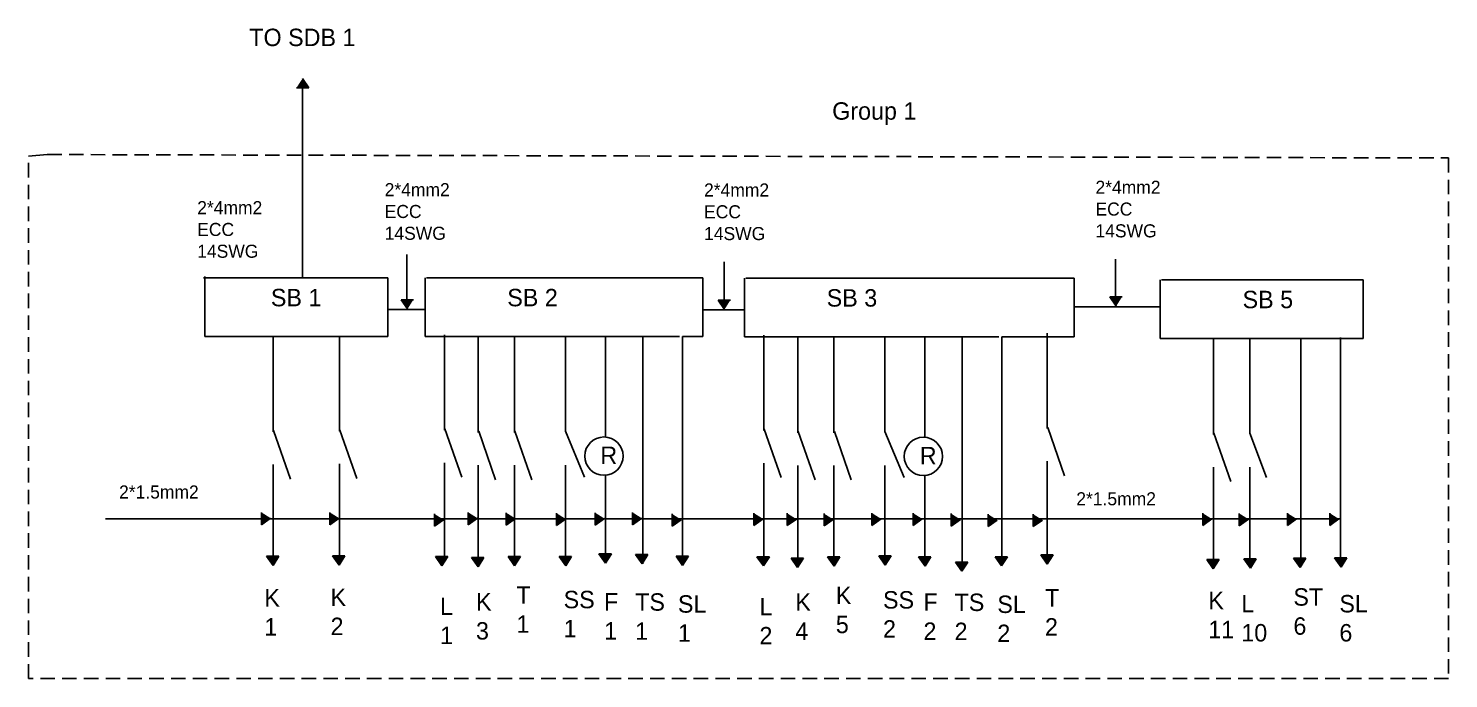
# Model space of a CAD drawing. Header units: inches. Extents: x 16 to 126, y 400 to 533.
# Drawn here: x 15.5 to 113.4, y 488.7 to 533.5 of the extents above; entities that cross this region are included whole.
import ezdxf

# ---------------------------------------------------------------- set-up
doc = ezdxf.new("R2010")
doc.units = ezdxf.units.IN
doc.header["$MEASUREMENT"] = 0
doc.linetypes.add('ACAD_ISO02W100', pattern=[15, 12, -3])
doc.linetypes.add('DASHEDX2', pattern=[1.5, 1, -0.5])

msp = doc.modelspace()

# ---------------------------------------------------------------- hatches: boundary and pattern name
at = {"linetype": 'DASHEDX2'}
h = msp.add_hatch(color=256, dxfattribs=at)
h.set_gradient(color1=(0, 0, 255), one_color=1, tint=1)
h.paths.add_polyline_path([(34.011, 529.413), (34.422, 530.04), (34.861, 529.4)])
h = msp.add_hatch(color=256, dxfattribs=at)
h.set_gradient(color1=(255, 255, 255), one_color=1, tint=1, name='CYLINDER')
h.paths.add_polyline_path([(34.011, 529.413), (34.422, 530.04), (34.861, 529.4)])
h = msp.add_hatch(color=256, dxfattribs=at)
h.set_gradient(color1=(0, 0, 255), one_color=1, tint=1)
h.paths.add_polyline_path([(42.063, 514.825), (41.664, 514.19), (41.213, 514.822)])
h = msp.add_hatch(color=256, dxfattribs=at)
h.set_gradient(color1=(255, 255, 255), one_color=1, tint=1, name='CYLINDER')
h.paths.add_polyline_path([(42.063, 514.825), (41.664, 514.19), (41.213, 514.822)])
h = msp.add_hatch(color=256, dxfattribs=at)
h.set_gradient(color1=(0, 0, 255), one_color=1, tint=1)
h.paths.add_polyline_path([(63.898, 514.79), (63.498, 514.156), (63.047, 514.788)])
h = msp.add_hatch(color=256, dxfattribs=at)
h.set_gradient(color1=(255, 255, 255), one_color=1, tint=1, name='CYLINDER')
h.paths.add_polyline_path([(63.898, 514.79), (63.498, 514.156), (63.047, 514.788)])
h = msp.add_hatch(color=256, dxfattribs=at)
h.set_gradient(color1=(0, 0, 255), one_color=1, tint=1)
h.paths.add_polyline_path([(90.874, 515.012), (90.475, 514.377), (90.024, 515.01)])
h = msp.add_hatch(color=256, dxfattribs=at)
h.set_gradient(color1=(255, 255, 255), one_color=1, tint=1, name='CYLINDER')
h.paths.add_polyline_path([(90.874, 515.012), (90.475, 514.377), (90.024, 515.01)])
h = msp.add_hatch(color=256, dxfattribs=at)
h.set_gradient(color1=(0, 0, 255), one_color=1, tint=1)
h.paths.add_polyline_path([(31.599, 500.184), (32.233, 499.784), (31.601, 499.333)])
h = msp.add_hatch(color=256, dxfattribs=at)
h.set_gradient(color1=(255, 255, 255), one_color=1, tint=1, name='CYLINDER')
h.paths.add_polyline_path([(31.599, 500.184), (32.233, 499.784), (31.601, 499.333)])
h = msp.add_hatch(color=256, dxfattribs=at)
h.set_gradient(color1=(0, 0, 255), one_color=1, tint=1)
h.paths.add_polyline_path([(36.312, 500.184), (36.947, 499.784), (36.315, 499.333)])
h = msp.add_hatch(color=256, dxfattribs=at)
h.set_gradient(color1=(255, 255, 255), one_color=1, tint=1, name='CYLINDER')
h.paths.add_polyline_path([(36.312, 500.184), (36.947, 499.784), (36.315, 499.333)])
h = msp.add_hatch(color=256, dxfattribs=at)
h.set_gradient(color1=(0, 0, 255), one_color=1, tint=1)
h.paths.add_polyline_path([(43.514, 500.079), (44.148, 499.68), (43.516, 499.229)])
h = msp.add_hatch(color=256, dxfattribs=at)
h.set_gradient(color1=(255, 255, 255), one_color=1, tint=1, name='CYLINDER')
h.paths.add_polyline_path([(43.514, 500.079), (44.148, 499.68), (43.516, 499.229)])
h = msp.add_hatch(color=256, dxfattribs=at)
h.set_gradient(color1=(0, 0, 255), one_color=1, tint=1)
h.paths.add_polyline_path([(45.844, 500.184), (46.479, 499.784), (45.847, 499.333)])
h = msp.add_hatch(color=256, dxfattribs=at)
h.set_gradient(color1=(255, 255, 255), one_color=1, tint=1, name='CYLINDER')
h.paths.add_polyline_path([(45.844, 500.184), (46.479, 499.784), (45.847, 499.333)])
h = msp.add_hatch(color=256, dxfattribs=at)
h.set_gradient(color1=(0, 0, 255), one_color=1, tint=1)
h.paths.add_polyline_path([(48.463, 500.157), (49.097, 499.758), (48.465, 499.307)])
h = msp.add_hatch(color=256, dxfattribs=at)
h.set_gradient(color1=(255, 255, 255), one_color=1, tint=1, name='CYLINDER')
h.paths.add_polyline_path([(48.463, 500.157), (49.097, 499.758), (48.465, 499.307)])
h = msp.add_hatch(color=256, dxfattribs=at)
h.set_gradient(color1=(0, 0, 255), one_color=1, tint=1)
h.paths.add_polyline_path([(51.919, 500.131), (52.554, 499.732), (51.922, 499.281)])
h = msp.add_hatch(color=256, dxfattribs=at)
h.set_gradient(color1=(255, 255, 255), one_color=1, tint=1, name='CYLINDER')
h.paths.add_polyline_path([(51.919, 500.131), (52.554, 499.732), (51.922, 499.281)])
h = msp.add_hatch(color=256, dxfattribs=at)
h.set_gradient(color1=(0, 0, 255), one_color=1, tint=1)
h.paths.add_polyline_path([(54.59, 500.157), (55.225, 499.758), (54.593, 499.307)])
h = msp.add_hatch(color=256, dxfattribs=at)
h.set_gradient(color1=(255, 255, 255), one_color=1, tint=1, name='CYLINDER')
h.paths.add_polyline_path([(54.59, 500.157), (55.225, 499.758), (54.593, 499.307)])
h = msp.add_hatch(color=256, dxfattribs=at)
h.set_gradient(color1=(0, 0, 255), one_color=1, tint=1)
h.paths.add_polyline_path([(57.157, 500.184), (57.791, 499.784), (57.159, 499.333)])
h = msp.add_hatch(color=256, dxfattribs=at)
h.set_gradient(color1=(255, 255, 255), one_color=1, tint=1, name='CYLINDER')
h.paths.add_polyline_path([(57.157, 500.184), (57.791, 499.784), (57.159, 499.333)])
h = msp.add_hatch(color=256, dxfattribs=at)
h.set_gradient(color1=(0, 0, 255), one_color=1, tint=1)
h.paths.add_polyline_path([(59.88, 500.079), (60.515, 499.68), (59.882, 499.229)])
h = msp.add_hatch(color=256, dxfattribs=at)
h.set_gradient(color1=(255, 255, 255), one_color=1, tint=1, name='CYLINDER')
h.paths.add_polyline_path([(59.88, 500.079), (60.515, 499.68), (59.882, 499.229)])
h = msp.add_hatch(color=256, dxfattribs=at)
h.set_gradient(color1=(0, 0, 255), one_color=1, tint=1)
h.paths.add_polyline_path([(65.521, 500.133), (66.155, 499.734), (65.523, 499.283)])
h = msp.add_hatch(color=256, dxfattribs=at)
h.set_gradient(color1=(255, 255, 255), one_color=1, tint=1, name='CYLINDER')
h.paths.add_polyline_path([(65.521, 500.133), (66.155, 499.734), (65.523, 499.283)])
h = msp.add_hatch(color=256, dxfattribs=at)
h.set_gradient(color1=(0, 0, 255), one_color=1, tint=1)
h.paths.add_polyline_path([(67.81, 500.12), (68.445, 499.721), (67.813, 499.27)])
h = msp.add_hatch(color=256, dxfattribs=at)
h.set_gradient(color1=(255, 255, 255), one_color=1, tint=1, name='CYLINDER')
h.paths.add_polyline_path([(67.81, 500.12), (68.445, 499.721), (67.813, 499.27)])
h = msp.add_hatch(color=256, dxfattribs=at)
h.set_gradient(color1=(0, 0, 255), one_color=1, tint=1)
h.paths.add_polyline_path([(70.355, 500.095), (70.989, 499.696), (70.357, 499.245)])
h = msp.add_hatch(color=256, dxfattribs=at)
h.set_gradient(color1=(255, 255, 255), one_color=1, tint=1, name='CYLINDER')
h.paths.add_polyline_path([(70.355, 500.095), (70.989, 499.696), (70.357, 499.245)])
h = msp.add_hatch(color=256, dxfattribs=at)
h.set_gradient(color1=(0, 0, 255), one_color=1, tint=1)
h.paths.add_polyline_path([(73.65, 500.135), (74.285, 499.736), (73.653, 499.285)])
h = msp.add_hatch(color=256, dxfattribs=at)
h.set_gradient(color1=(255, 255, 255), one_color=1, tint=1, name='CYLINDER')
h.paths.add_polyline_path([(73.65, 500.135), (74.285, 499.736), (73.653, 499.285)])
h = msp.add_hatch(color=256, dxfattribs=at)
h.set_gradient(color1=(0, 0, 255), one_color=1, tint=1)
h.paths.add_polyline_path([(76.478, 500.135), (77.113, 499.736), (76.481, 499.285)])
h = msp.add_hatch(color=256, dxfattribs=at)
h.set_gradient(color1=(255, 255, 255), one_color=1, tint=1, name='CYLINDER')
h.paths.add_polyline_path([(76.478, 500.135), (77.113, 499.736), (76.481, 499.285)])
h = msp.add_hatch(color=256, dxfattribs=at)
h.set_gradient(color1=(0, 0, 255), one_color=1, tint=1)
h.paths.add_polyline_path([(79.105, 500.095), (79.739, 499.696), (79.107, 499.244)])
h = msp.add_hatch(color=256, dxfattribs=at)
h.set_gradient(color1=(255, 255, 255), one_color=1, tint=1, name='CYLINDER')
h.paths.add_polyline_path([(79.105, 500.095), (79.739, 499.696), (79.107, 499.244)])
h = msp.add_hatch(color=256, dxfattribs=at)
h.set_gradient(color1=(0, 0, 255), one_color=1, tint=1)
h.paths.add_polyline_path([(81.65, 500.054), (82.285, 499.655), (81.653, 499.204)])
h = msp.add_hatch(color=256, dxfattribs=at)
h.set_gradient(color1=(255, 255, 255), one_color=1, tint=1, name='CYLINDER')
h.paths.add_polyline_path([(81.65, 500.054), (82.285, 499.655), (81.653, 499.204)])
h = msp.add_hatch(color=256, dxfattribs=at)
h.set_gradient(color1=(0, 0, 255), one_color=1, tint=1)
h.paths.add_polyline_path([(84.761, 500.054), (85.396, 499.655), (84.764, 499.204)])
h = msp.add_hatch(color=256, dxfattribs=at)
h.set_gradient(color1=(255, 255, 255), one_color=1, tint=1, name='CYLINDER')
h.paths.add_polyline_path([(84.761, 500.054), (85.396, 499.655), (84.764, 499.204)])
h = msp.add_hatch(color=256, dxfattribs=at)
h.set_gradient(color1=(0, 0, 255), one_color=1, tint=1)
h.paths.add_polyline_path([(96.431, 500.128), (97.066, 499.729), (96.434, 499.278)])
h = msp.add_hatch(color=256, dxfattribs=at)
h.set_gradient(color1=(255, 255, 255), one_color=1, tint=1, name='CYLINDER')
h.paths.add_polyline_path([(96.431, 500.128), (97.066, 499.729), (96.434, 499.278)])
h = msp.add_hatch(color=256, dxfattribs=at)
h.set_gradient(color1=(0, 0, 255), one_color=1, tint=1)
h.paths.add_polyline_path([(98.948, 500.114), (99.583, 499.715), (98.951, 499.264)])
h = msp.add_hatch(color=256, dxfattribs=at)
h.set_gradient(color1=(255, 255, 255), one_color=1, tint=1, name='CYLINDER')
h.paths.add_polyline_path([(98.948, 500.114), (99.583, 499.715), (98.951, 499.264)])
h = msp.add_hatch(color=256, dxfattribs=at)
h.set_gradient(color1=(0, 0, 255), one_color=1, tint=1)
h.paths.add_polyline_path([(102.268, 500.13), (102.903, 499.731), (102.271, 499.28)])
h = msp.add_hatch(color=256, dxfattribs=at)
h.set_gradient(color1=(255, 255, 255), one_color=1, tint=1, name='CYLINDER')
h.paths.add_polyline_path([(102.268, 500.13), (102.903, 499.731), (102.271, 499.28)])
h = msp.add_hatch(color=256, dxfattribs=at)
h.set_gradient(color1=(0, 0, 255), one_color=1, tint=1)
h.paths.add_polyline_path([(105.182, 500.13), (105.817, 499.731), (105.185, 499.28)])
h = msp.add_hatch(color=256, dxfattribs=at)
h.set_gradient(color1=(255, 255, 255), one_color=1, tint=1, name='CYLINDER')
h.paths.add_polyline_path([(105.182, 500.13), (105.817, 499.731), (105.185, 499.28)])
h = msp.add_hatch(color=256, dxfattribs=at)
h.set_gradient(color1=(0, 0, 255), one_color=1, tint=1)
h.paths.add_polyline_path([(32.804, 497.157), (32.403, 496.523), (31.953, 497.157)])
h = msp.add_hatch(color=256, dxfattribs=at)
h.set_gradient(color1=(255, 255, 255), one_color=1, tint=1, name='CYLINDER')
h.paths.add_polyline_path([(32.804, 497.157), (32.403, 496.523), (31.953, 497.157)])
h = msp.add_hatch(color=256, dxfattribs=at)
h.set_gradient(color1=(0, 0, 255), one_color=1, tint=1)
h.paths.add_polyline_path([(37.353, 497.19), (36.952, 496.557), (36.503, 497.19)])
h = msp.add_hatch(color=256, dxfattribs=at)
h.set_gradient(color1=(255, 255, 255), one_color=1, tint=1, name='CYLINDER')
h.paths.add_polyline_path([(37.353, 497.19), (36.952, 496.557), (36.503, 497.19)])
h = msp.add_hatch(color=256, dxfattribs=at)
h.set_gradient(color1=(0, 0, 255), one_color=1, tint=1)
h.paths.add_polyline_path([(44.429, 497.136), (44.028, 496.503), (43.579, 497.136)])
h = msp.add_hatch(color=256, dxfattribs=at)
h.set_gradient(color1=(255, 255, 255), one_color=1, tint=1, name='CYLINDER')
h.paths.add_polyline_path([(44.429, 497.136), (44.028, 496.503), (43.579, 497.136)])
h = msp.add_hatch(color=256, dxfattribs=at)
h.set_gradient(color1=(0, 0, 255), one_color=1, tint=1)
h.paths.add_polyline_path([(46.916, 497.075), (46.515, 496.441), (46.066, 497.075)])
h = msp.add_hatch(color=256, dxfattribs=at)
h.set_gradient(color1=(255, 255, 255), one_color=1, tint=1, name='CYLINDER')
h.paths.add_polyline_path([(46.916, 497.075), (46.515, 496.441), (46.066, 497.075)])
h = msp.add_hatch(color=256, dxfattribs=at)
h.set_gradient(color1=(0, 0, 255), one_color=1, tint=1)
h.paths.add_polyline_path([(49.435, 497.136), (49.033, 496.503), (48.584, 497.136)])
h = msp.add_hatch(color=256, dxfattribs=at)
h.set_gradient(color1=(255, 255, 255), one_color=1, tint=1, name='CYLINDER')
h.paths.add_polyline_path([(49.435, 497.136), (49.033, 496.503), (48.584, 497.136)])
h = msp.add_hatch(color=256, dxfattribs=at)
h.set_gradient(color1=(0, 0, 255), one_color=1, tint=1)
h.paths.add_polyline_path([(52.966, 497.136), (52.565, 496.503), (52.116, 497.136)])
h = msp.add_hatch(color=256, dxfattribs=at)
h.set_gradient(color1=(255, 255, 255), one_color=1, tint=1, name='CYLINDER')
h.paths.add_polyline_path([(52.966, 497.136), (52.565, 496.503), (52.116, 497.136)])
h = msp.add_hatch(color=256, dxfattribs=at)
h.set_gradient(color1=(0, 0, 255), one_color=1, tint=1)
h.paths.add_polyline_path([(55.699, 497.32), (55.298, 496.687), (54.849, 497.32)])
h = msp.add_hatch(color=256, dxfattribs=at)
h.set_gradient(color1=(255, 255, 255), one_color=1, tint=1, name='CYLINDER')
h.paths.add_polyline_path([(55.699, 497.32), (55.298, 496.687), (54.849, 497.32)])
h = msp.add_hatch(color=256, dxfattribs=at)
h.set_gradient(color1=(0, 0, 255), one_color=1, tint=1)
h.paths.add_polyline_path([(58.218, 497.281), (57.817, 496.648), (57.367, 497.281)])
h = msp.add_hatch(color=256, dxfattribs=at)
h.set_gradient(color1=(255, 255, 255), one_color=1, tint=1, name='CYLINDER')
h.paths.add_polyline_path([(58.218, 497.281), (57.817, 496.648), (57.367, 497.281)])
h = msp.add_hatch(color=256, dxfattribs=at)
h.set_gradient(color1=(0, 0, 255), one_color=1, tint=1)
h.paths.add_polyline_path([(61.012, 497.167), (60.611, 496.533), (60.162, 497.167)])
h = msp.add_hatch(color=256, dxfattribs=at)
h.set_gradient(color1=(255, 255, 255), one_color=1, tint=1, name='CYLINDER')
h.paths.add_polyline_path([(61.012, 497.167), (60.611, 496.533), (60.162, 497.167)])
h = msp.add_hatch(color=256, dxfattribs=at)
h.set_gradient(color1=(0, 0, 255), one_color=1, tint=1)
h.paths.add_polyline_path([(66.582, 497.133), (66.181, 496.499), (65.732, 497.133)])
h = msp.add_hatch(color=256, dxfattribs=at)
h.set_gradient(color1=(255, 255, 255), one_color=1, tint=1, name='CYLINDER')
h.paths.add_polyline_path([(66.582, 497.133), (66.181, 496.499), (65.732, 497.133)])
h = msp.add_hatch(color=256, dxfattribs=at)
h.set_gradient(color1=(0, 0, 255), one_color=1, tint=1)
h.paths.add_polyline_path([(68.926, 497.022), (68.525, 496.389), (68.075, 497.022)])
h = msp.add_hatch(color=256, dxfattribs=at)
h.set_gradient(color1=(255, 255, 255), one_color=1, tint=1, name='CYLINDER')
h.paths.add_polyline_path([(68.926, 497.022), (68.525, 496.389), (68.075, 497.022)])
h = msp.add_hatch(color=256, dxfattribs=at)
h.set_gradient(color1=(0, 0, 255), one_color=1, tint=1)
h.paths.add_polyline_path([(71.443, 497.117), (71.042, 496.483), (70.593, 497.117)])
h = msp.add_hatch(color=256, dxfattribs=at)
h.set_gradient(color1=(255, 255, 255), one_color=1, tint=1, name='CYLINDER')
h.paths.add_polyline_path([(71.443, 497.117), (71.042, 496.483), (70.593, 497.117)])
h = msp.add_hatch(color=256, dxfattribs=at)
h.set_gradient(color1=(0, 0, 255), one_color=1, tint=1)
h.paths.add_polyline_path([(74.964, 497.189), (74.563, 496.556), (74.114, 497.189)])
h = msp.add_hatch(color=256, dxfattribs=at)
h.set_gradient(color1=(255, 255, 255), one_color=1, tint=1, name='CYLINDER')
h.paths.add_polyline_path([(74.964, 497.189), (74.563, 496.556), (74.114, 497.189)])
h = msp.add_hatch(color=256, dxfattribs=at)
h.set_gradient(color1=(0, 0, 255), one_color=1, tint=1)
h.paths.add_polyline_path([(77.708, 497.118), (77.307, 496.484), (76.858, 497.118)])
h = msp.add_hatch(color=256, dxfattribs=at)
h.set_gradient(color1=(255, 255, 255), one_color=1, tint=1, name='CYLINDER')
h.paths.add_polyline_path([(77.708, 497.118), (77.307, 496.484), (76.858, 497.118)])
h = msp.add_hatch(color=256, dxfattribs=at)
h.set_gradient(color1=(0, 0, 255), one_color=1, tint=1)
h.paths.add_polyline_path([(82.979, 497.13), (82.578, 496.497), (82.129, 497.13)])
h = msp.add_hatch(color=256, dxfattribs=at)
h.set_gradient(color1=(255, 255, 255), one_color=1, tint=1, name='CYLINDER')
h.paths.add_polyline_path([(82.979, 497.13), (82.578, 496.497), (82.129, 497.13)])
h = msp.add_hatch(color=256, dxfattribs=at)
h.set_gradient(color1=(0, 0, 255), one_color=1, tint=1)
h.paths.add_polyline_path([(86.128, 497.255), (85.727, 496.621), (85.278, 497.255)])
h = msp.add_hatch(color=256, dxfattribs=at)
h.set_gradient(color1=(255, 255, 255), one_color=1, tint=1, name='CYLINDER')
h.paths.add_polyline_path([(86.128, 497.255), (85.727, 496.621), (85.278, 497.255)])
h = msp.add_hatch(color=256, dxfattribs=at)
h.set_gradient(color1=(0, 0, 255), one_color=1, tint=1)
h.paths.add_polyline_path([(100.122, 496.98), (99.721, 496.347), (99.271, 496.98)])
h = msp.add_hatch(color=256, dxfattribs=at)
h.set_gradient(color1=(255, 255, 255), one_color=1, tint=1, name='CYLINDER')
h.paths.add_polyline_path([(100.122, 496.98), (99.721, 496.347), (99.271, 496.98)])
h = msp.add_hatch(color=256, dxfattribs=at)
h.set_gradient(color1=(0, 0, 255), one_color=1, tint=1)
h.paths.add_polyline_path([(103.542, 497.033), (103.141, 496.399), (102.692, 497.033)])
h = msp.add_hatch(color=256, dxfattribs=at)
h.set_gradient(color1=(255, 255, 255), one_color=1, tint=1, name='CYLINDER')
h.paths.add_polyline_path([(103.542, 497.033), (103.141, 496.399), (102.692, 497.033)])
h = msp.add_hatch(color=256, dxfattribs=at)
h.set_gradient(color1=(0, 0, 255), one_color=1, tint=1)
h.paths.add_polyline_path([(106.367, 497.05), (105.966, 496.417), (105.516, 497.05)])
h = msp.add_hatch(color=256, dxfattribs=at)
h.set_gradient(color1=(255, 255, 255), one_color=1, tint=1, name='CYLINDER')
h.paths.add_polyline_path([(106.367, 497.05), (105.966, 496.417), (105.516, 497.05)])
h = msp.add_hatch(color=256, dxfattribs=at)
h.set_gradient(color1=(0, 0, 255), one_color=1, tint=1)
h.paths.add_polyline_path([(80.252, 496.761), (79.851, 496.127), (79.401, 496.761)])
h = msp.add_hatch(color=256, dxfattribs=at)
h.set_gradient(color1=(255, 255, 255), one_color=1, tint=1, name='CYLINDER')
h.paths.add_polyline_path([(80.252, 496.761), (79.851, 496.127), (79.401, 496.761)])
h = msp.add_hatch(color=256, dxfattribs=at)
h.set_gradient(color1=(0, 0, 255), one_color=1, tint=1)
h.paths.add_polyline_path([(97.561, 496.927), (97.159, 496.294), (96.71, 496.927)])
h = msp.add_hatch(color=256, dxfattribs=at)
h.set_gradient(color1=(255, 255, 255), one_color=1, tint=1, name='CYLINDER')
h.paths.add_polyline_path([(97.561, 496.927), (97.159, 496.294), (96.71, 496.927)])

# ---------------------------------------------------------------- linework, layer by layer
for p, q in [((34.861, 529.4), (34.011, 529.413)), ((34.422, 530.04), (34.861, 529.4)), ((34.429, 529.41), (34.429, 516.319)), ((41.61, 515.081), (41.61, 517.926)), ((90.421, 515.32), (90.421, 517.616)), ((63.46, 515.132), (63.46, 517.428)), ((27.618, 516.319), (40.294, 516.319)), ((27.71, 512.282), (27.71, 516.41)), ((40.294, 516.319), (40.294, 512.282)), ((42.866, 516.319), (42.866, 512.282)), ((56.828, 516.319), (42.958, 516.319)), ((61.998, 516.319), (56.828, 516.319)), ((61.998, 512.282), (61.998, 516.319)), ((64.866, 516.298), (64.866, 512.26)), ((78.828, 516.298), (64.958, 516.298)), ((83.998, 516.298), (78.828, 516.298)), ((87.578, 516.298), (83.998, 516.298)), ((87.578, 512.26), (87.578, 516.298)), ((93.513, 516.187), (93.513, 512.15)), ((107.475, 516.187), (93.605, 516.187)), ((107.475, 512.15), (107.475, 516.187)), ((41.213, 514.822), (42.063, 514.825)), ((41.664, 514.19), (41.213, 514.822)), ((41.61, 515.081), (41.61, 514.823)), ((63.047, 514.788), (63.898, 514.79)), ((63.498, 514.156), (63.047, 514.788)), ((63.46, 515.132), (63.46, 515.132)), ((63.46, 515.132), (63.46, 514.789)), ((90.024, 515.01), (90.874, 515.012)), ((90.475, 514.377), (90.024, 515.01)), ((90.421, 515.32), (90.421, 515.011)), ((40.347, 514.152), (42.866, 514.152)), ((62.347, 514.131), (61.998, 514.131)), ((62.347, 514.131), (64.866, 514.131)), ((87.606, 514.34), (93.521, 514.34)), ((40.294, 512.282), (27.71, 512.282)), ((32.408, 505.726), (32.408, 512.29)), ((36.974, 505.763), (36.974, 512.327)), ((42.866, 512.282), (56.828, 512.282)), ((44.201, 505.845), (44.201, 512.409)), ((46.534, 505.679), (46.534, 512.243)), ((49.033, 505.679), (49.033, 512.243)), ((52.543, 505.762), (52.543, 512.275)), ((55.294, 505.37), (55.294, 512.269)), ((56.828, 512.282), (57.871, 512.282)), ((57.871, 502.739), (57.871, 512.282)), ((57.871, 512.282), (60.399, 512.282)), ((60.6, 502.9), (60.6, 512.282)), ((60.6, 512.282), (61.998, 512.282)), ((64.866, 512.26), (78.828, 512.26)), ((66.201, 505.824), (66.201, 512.388)), ((68.534, 505.658), (68.534, 512.222)), ((71.033, 505.658), (71.033, 512.222)), ((74.544, 505.741), (74.544, 512.253)), ((77.295, 505.349), (77.295, 512.248)), ((78.828, 512.26), (79.871, 512.26)), ((79.871, 502.718), (79.871, 512.26)), ((79.871, 512.26), (82.399, 512.26)), ((82.6, 502.879), (82.6, 512.26)), ((82.6, 512.26), (83.998, 512.26)), ((83.998, 512.26), (87.578, 512.26)), ((85.726, 505.953), (85.726, 512.517)), ((93.513, 512.15), (107.475, 512.15)), ((97.181, 505.547), (97.181, 512.111)), ((99.68, 505.63), (99.68, 512.108)), ((103.198, 496.906), (103.198, 512.138)), ((105.923, 496.989), (105.923, 512.221)), ((32.437, 505.809), (33.604, 502.48)), ((37.003, 505.847), (38.17, 502.518)), ((44.23, 505.928), (45.397, 502.6)), ((46.563, 505.762), (47.729, 502.433)), ((49.063, 505.762), (50.229, 502.433)), ((52.543, 505.762), (53.859, 502.601)), ((66.231, 505.907), (67.397, 502.578)), ((85.756, 506.036), (86.922, 502.707)), ((68.563, 505.741), (69.73, 502.412)), ((71.063, 505.741), (72.229, 502.412)), ((74.544, 505.741), (75.859, 502.58)), ((97.21, 505.63), (98.377, 502.301)), ((99.68, 505.63), (100.831, 502.588)), ((32.408, 497.057), (32.408, 503.479)), ((36.974, 497.095), (36.974, 503.516)), ((44.201, 497.177), (44.201, 503.598)), ((46.534, 497.01), (46.534, 503.432)), ((49.033, 497.01), (49.033, 503.432)), ((52.543, 503.432), (52.543, 497.037)), ((60.6, 497.198), (60.6, 502.9)), ((66.201, 497.156), (66.201, 503.577)), ((68.534, 496.989), (68.534, 503.411)), ((71.033, 496.989), (71.033, 503.411)), ((74.544, 503.411), (74.544, 497.016)), ((82.6, 497.177), (82.6, 502.879)), ((85.726, 497.285), (85.726, 503.706)), ((97.181, 496.878), (97.181, 503.3)), ((99.68, 496.878), (99.68, 503.3)), ((55.294, 497.037), (55.294, 502.739)), ((57.871, 502.739), (57.871, 496.648)), ((77.295, 497.016), (77.295, 502.718)), ((79.871, 502.718), (79.871, 496.626)), ((31.601, 499.333), (31.599, 500.184)), ((36.315, 499.333), (36.312, 500.184)), ((43.516, 499.229), (43.514, 500.079)), ((45.847, 499.333), (45.844, 500.184)), ((48.465, 499.307), (48.463, 500.157)), ((51.922, 499.281), (51.919, 500.131)), ((54.593, 499.307), (54.59, 500.157)), ((57.159, 499.333), (57.157, 500.184)), ((59.882, 499.229), (59.88, 500.079)), ((65.523, 499.283), (65.521, 500.133)), ((67.813, 499.27), (67.81, 500.12)), ((70.357, 499.245), (70.355, 500.095)), ((73.653, 499.285), (73.65, 500.135)), ((76.481, 499.285), (76.478, 500.135)), ((79.107, 499.244), (79.105, 500.095)), ((81.653, 499.204), (81.65, 500.054)), ((84.764, 499.204), (84.761, 500.054)), ((96.434, 499.278), (96.431, 500.128)), ((98.951, 499.264), (98.948, 500.114)), ((102.271, 499.28), (102.268, 500.13)), ((105.185, 499.28), (105.182, 500.13)), ((20.849, 499.73), (105.924, 499.73)), ((32.233, 499.784), (31.601, 499.333)), ((36.947, 499.784), (36.315, 499.333)), ((44.148, 499.68), (43.516, 499.229)), ((46.479, 499.784), (45.847, 499.333)), ((49.097, 499.758), (48.465, 499.307)), ((52.554, 499.732), (51.922, 499.281)), ((55.225, 499.758), (54.593, 499.307)), ((57.791, 499.784), (57.159, 499.333)), ((60.515, 499.68), (59.882, 499.229)), ((66.155, 499.734), (65.523, 499.283)), ((68.445, 499.721), (67.813, 499.27)), ((70.989, 499.696), (70.357, 499.245)), ((74.285, 499.736), (73.653, 499.285)), ((77.113, 499.736), (76.481, 499.285)), ((79.739, 499.696), (79.107, 499.244)), ((82.285, 499.655), (81.653, 499.204)), ((85.396, 499.655), (84.764, 499.204)), ((97.066, 499.729), (96.434, 499.278)), ((99.583, 499.715), (98.951, 499.264)), ((102.903, 499.731), (102.271, 499.28)), ((105.817, 499.731), (105.185, 499.28)), ((105.972, 499.473), (105.972, 499.473)), ((31.953, 497.157), (32.804, 497.157)), ((32.403, 496.523), (31.953, 497.157)), ((32.804, 497.157), (32.403, 496.523)), ((36.503, 497.19), (37.353, 497.19)), ((36.952, 496.557), (36.503, 497.19)), ((37.353, 497.19), (36.952, 496.557)), ((43.579, 497.136), (44.429, 497.136)), ((44.028, 496.503), (43.579, 497.136)), ((44.429, 497.136), (44.028, 496.503)), ((46.066, 497.075), (46.916, 497.075)), ((46.515, 496.441), (46.066, 497.075)), ((46.916, 497.075), (46.515, 496.441)), ((48.584, 497.136), (49.435, 497.136)), ((49.033, 496.503), (48.584, 497.136)), ((49.435, 497.136), (49.033, 496.503)), ((52.116, 497.136), (52.966, 497.136)), ((52.565, 496.503), (52.116, 497.136)), ((52.966, 497.136), (52.565, 496.503)), ((54.849, 497.32), (55.699, 497.32)), ((55.298, 496.687), (54.849, 497.32)), ((55.699, 497.32), (55.298, 496.687)), ((57.367, 497.281), (58.218, 497.281)), ((57.817, 496.648), (57.367, 497.281)), ((58.218, 497.281), (57.817, 496.648)), ((60.162, 497.167), (61.012, 497.167)), ((60.611, 496.533), (60.162, 497.167)), ((61.012, 497.167), (60.611, 496.533)), ((65.732, 497.133), (66.582, 497.133)), ((66.181, 496.499), (65.732, 497.133)), ((66.582, 497.133), (66.181, 496.499)), ((68.075, 497.022), (68.926, 497.022)), ((68.525, 496.389), (68.075, 497.022)), ((68.926, 497.022), (68.525, 496.389)), ((70.593, 497.117), (71.443, 497.117)), ((71.042, 496.483), (70.593, 497.117)), ((71.443, 497.117), (71.042, 496.483)), ((74.114, 497.189), (74.964, 497.189)), ((74.563, 496.556), (74.114, 497.189)), ((74.964, 497.189), (74.563, 496.556)), ((76.858, 497.118), (77.708, 497.118)), ((77.307, 496.484), (76.858, 497.118)), ((77.708, 497.118), (77.307, 496.484)), ((82.129, 497.13), (82.979, 497.13)), ((82.578, 496.497), (82.129, 497.13)), ((82.979, 497.13), (82.578, 496.497)), ((85.278, 497.255), (86.128, 497.255)), ((85.727, 496.621), (85.278, 497.255)), ((86.128, 497.255), (85.727, 496.621)), ((99.271, 496.98), (100.122, 496.98)), ((99.721, 496.347), (99.271, 496.98)), ((100.122, 496.98), (99.721, 496.347)), ((102.692, 497.033), (103.542, 497.033)), ((103.141, 496.399), (102.692, 497.033)), ((103.542, 497.033), (103.141, 496.399)), ((105.516, 497.05), (106.367, 497.05)), ((105.966, 496.417), (105.516, 497.05)), ((106.367, 497.05), (105.966, 496.417)), ((79.401, 496.761), (80.252, 496.761)), ((79.851, 496.127), (79.401, 496.761)), ((80.252, 496.761), (79.851, 496.127)), ((96.71, 496.927), (97.561, 496.927)), ((97.159, 496.294), (96.71, 496.927)), ((97.561, 496.927), (97.159, 496.294))]:
    msp.add_line(p, q)
at = {"linetype": 'ACAD_ISO02W100'}
msp.add_line((15.547, 524.703), (16.845, 524.816), dxfattribs=at)
at = {"linetype": 'DASHEDX2'}
for p, q in [((15.547, 488.741), (15.547, 524.703)), ((16.845, 524.816), (113.369, 524.58)), ((113.369, 524.58), (113.369, 488.741)), ((113.369, 488.741), (15.547, 488.741))]:
    msp.add_line(p, q, dxfattribs=at)
for centre in [(55.19, 504.055), (77.19, 504.034)]:
    msp.add_circle(centre, 1.32)

# ---------------------------------------------------------------- texts
at = {"attachment_point": 1}
for s, insert, char_height, width in [('TO SDB 1', (30.761, 533.481), 1.2, 10.15189), ('Group 1', (70.911, 528.414), 1.2, 10.15189), ('2*4mm2\\PECC\\P14SWG', (40.086, 522.847), 0.9, 31.09604), ('2*4mm2\\PECC\\P14SWG', (62.086, 522.826), 0.9, 31.09604), ('2*4mm2\\PECC\\P14SWG', (89.047, 523.014), 0.9, 31.09604), ('2*4mm2\\PECC\\P14SWG', (27.175, 521.61), 0.9, 31.09604), ('SB 1', (32.249, 515.569), 1.2, 5.11504), ('SB 2', (48.532, 515.569), 1.2, 5.11504), ('SB 3', (70.533, 515.548), 1.2, 5.11504), ('SB 5', (99.18, 515.437), 1.2, 5.11504), ('R', (54.943, 504.715), 1.2, 9.9919), ('R', (76.943, 504.693), 1.2, 9.9919), ('2*1.5mm2', (21.792, 502.035), 0.9, 8.37476), ('2*1.5mm2', (87.726, 501.57), 0.9, 8.37476), ('T\\P1', (49.162, 495.091), 1.2, 2.3613), ('K\\P5', (71.162, 495.069), 1.2, 2.3613), ('K\\P1', (31.793, 494.9), 1.2, 2.3613), ('K\\P2', (36.359, 494.937), 1.2, 2.3613), ('L\\P1', (43.899, 494.317), 1.2, 2.3613), ('K\\P3', (46.376, 494.627), 1.2, 2.3613), ('SS\\P1', (52.413, 494.781), 1.2, 2.3613), ('F\\P1', (55.199, 494.627), 1.2, 2.3613), ('TS\\P1', (57.341, 494.613), 1.2, 2.3613), ('SL\\P1', (60.286, 494.477), 1.2, 2.3613), ('L\\P2', (65.9, 494.296), 1.2, 2.3613), ('K\\P4', (68.376, 494.606), 1.2, 2.3613), ('SS\\P2', (74.413, 494.76), 1.2, 2.3613), ('F\\P2', (77.199, 494.606), 1.2, 2.3613), ('TS\\P2', (79.341, 494.592), 1.2, 2.3613), ('SL\\P2', (82.286, 494.456), 1.2, 2.3613), ('T\\P2', (85.569, 494.901), 1.2, 2.3613), ('K\\P11', (96.815, 494.719), 1.2, 2.3613), ('L\\P10', (99.092, 494.495), 1.2, 2.3613), ('ST\\P6', (102.679, 494.959), 1.2, 2.3613), ('SL\\P6', (105.846, 494.495), 1.2, 2.3613)]:
    msp.add_mtext(s, dxfattribs=dict(at, insert=insert, char_height=char_height, width=width))

doc.saveas('drawing.dxf')
